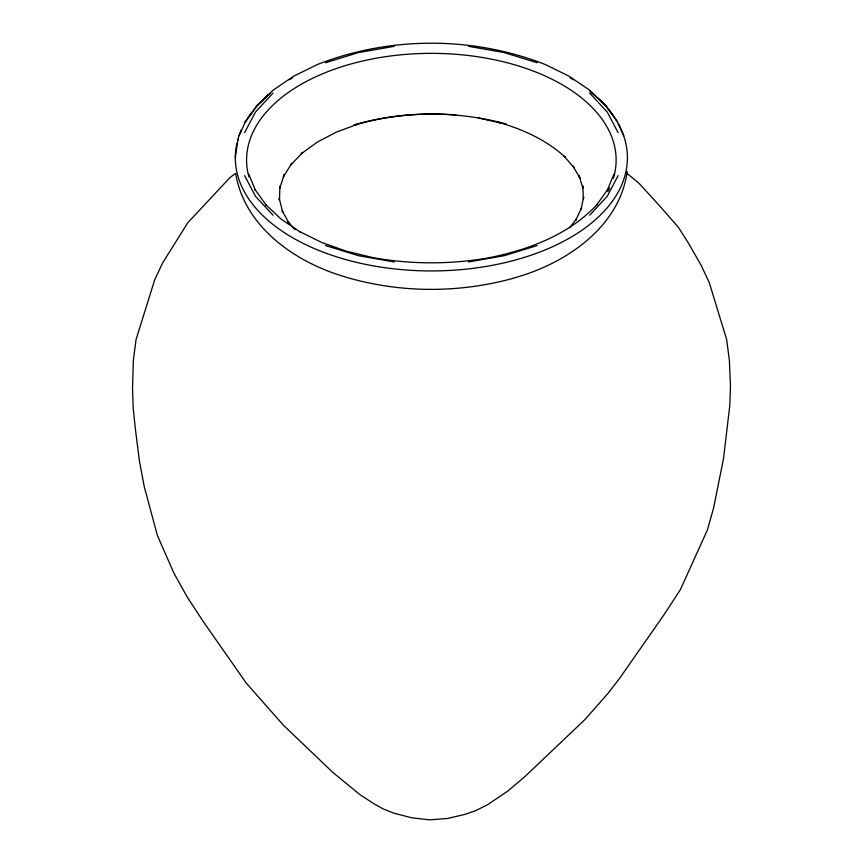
<?xml version="1.0" encoding="UTF-8"?>
<svg xmlns="http://www.w3.org/2000/svg" width="863" height="863" viewBox="0 0 863 863"><rect width="100%" height="100%" fill="white"/><g stroke="black" fill="none" stroke-linecap="round" stroke-linejoin="round"><path stroke-width="1.29" d="M235.308 157.746L237.951 139.461M627.196 171.705C619.213 228.21 564.618 264.132 513.561 278.113L511.737 278.717C455.858 293.798 395.718 292.999 340.497 275.48L338.436 274.801C291.737 259.526 244.218 225.103 235.707 173.56M607.239 190.313L614.025 174.013M239.073 135.664L245.426 121.705M244.607 132.697L255.437 112.071L273.032 93.064M618.113 175.588L607.282 196.214L589.688 215.221M607.606 189.677L596.484 205.178L596.948 204.671C568.825 234.855 528.598 249.741 489.019 257.778M569.634 227.778L576.538 218.792L575.599 220.399L581.608 207.854L580.939 209.709L583.69 196.85L583.366 198.9L582.816 185.977L582.978 188.555L579.138 175.804L579.968 178.274L572.903 165.912L574.24 167.886L564.003 156.149L565.47 157.433C546.613 139.957 522.698 129.234 498.21 122.233L500.616 122.934L478.382 117.983M260.313 102.427A196.052 113.193 0 0 1 268.35 94.854L256.883 105.825L245.124 122.212L257.174 105.34L273.539 89.86L293.765 76.149L317.336 64.542C389.698 36.095 473.021 36.095 545.384 64.542L568.954 76.149L589.192 89.86L605.556 105.351L617.595 122.212L623.647 135.664M256.883 105.825L270.108 93.366M235.513 173.495L230.162 177.379L187.767 222.762L162.729 262.773L154.682 279.86L136.074 339.504L133.334 360.497L132.524 388.76L133.226 408.555L135.62 431.004L139.472 461.338L144.25 486.624L157.325 535.276L173.851 573.021L187.077 596.775L203.204 621.479L246.333 683.194L283.409 725.2L332.989 772.547L360.076 794.758L374.326 803.982L383.237 808.965L393.431 813.043L411.867 817.822L429.547 819.85L447.422 818.491L464.909 814.392L475.545 810.713L487.563 804.715L507.509 791.274L524.402 777.078L585.006 719.494L607.984 693.453L619.925 677.897L663.884 614.941L680.314 589.785L707.347 530.076L713.55 508.167L723.518 458.577L729.774 405.739L730.476 385.934L729.386 360.497L726.646 339.504L709.213 282.471L701.134 265.319L688.296 242.891L678.437 227.401L660.745 207.109L638.911 183.183L626.614 173.096M325.567 62.74L358.49 52.578L394.218 46.322M537.153 245.556L504.229 255.707L468.512 261.964M353.625 124.995C386.743 115.275 421.576 112.33 455.944 114.93M489.278 257.735C451.025 264.52 411.705 264.52 373.452 257.735M468.512 46.322L504.229 52.578L537.153 62.74M394.208 261.964L358.49 255.707L325.567 245.556M373.711 257.778L346.656 251.306L321.694 242.481L299.439 231.5L299.957 231.834L281.014 219.029L265.772 204.671L266.236 205.189L255.114 189.677L255.48 190.313L248.695 174.024M506.225 123.992C456.948 110.734 404.046 110.561 355.006 125.006L357.649 124.229L336.171 132.222L317.239 142.125L301.36 153.679L302.784 152.449L290.497 165.211L291.813 163.258L283.377 176.872L284.197 174.412L279.741 188.555L279.903 185.977L279.504 200.335L279.17 198.285L282.827 212.525L282.169 210.68L289.817 224.445L287.757 221.5L294.898 229.526M612.493 114.434L605.837 105.825L589.785 90.701L594.37 94.865A196.052 113.193 0 0 0 591.543 92.481M597.239 97.605L605.837 105.825M589.688 93.064L607.282 112.071L618.113 132.697M273.032 215.221L255.437 196.214L244.596 175.588M609.656 188.026A184.779 106.678 0 0 1 607.865 191.586M248.932 176.991A184.779 106.678 0 0 1 432.492 53.355A184.779 106.678 0 0 1 613.41 178.274M618.34 123.711A196.052 113.193 0 0 1 448.814 270.486A196.052 113.193 0 0 1 236.883 143.387M237.519 140.798A196.052 113.193 0 0 1 241.435 129.655M247.142 119.018A196.052 113.193 0 0 1 251.726 112.395M289.234 79.774A196.052 113.193 0 0 1 292.73 77.702M569.99 77.713A196.052 113.193 0 0 1 573.485 79.774M599.515 99.547A196.052 113.193 0 0 1 602.417 102.438M606.916 107.357A196.052 113.193 0 0 1 617.002 121.349"/></g></svg>
